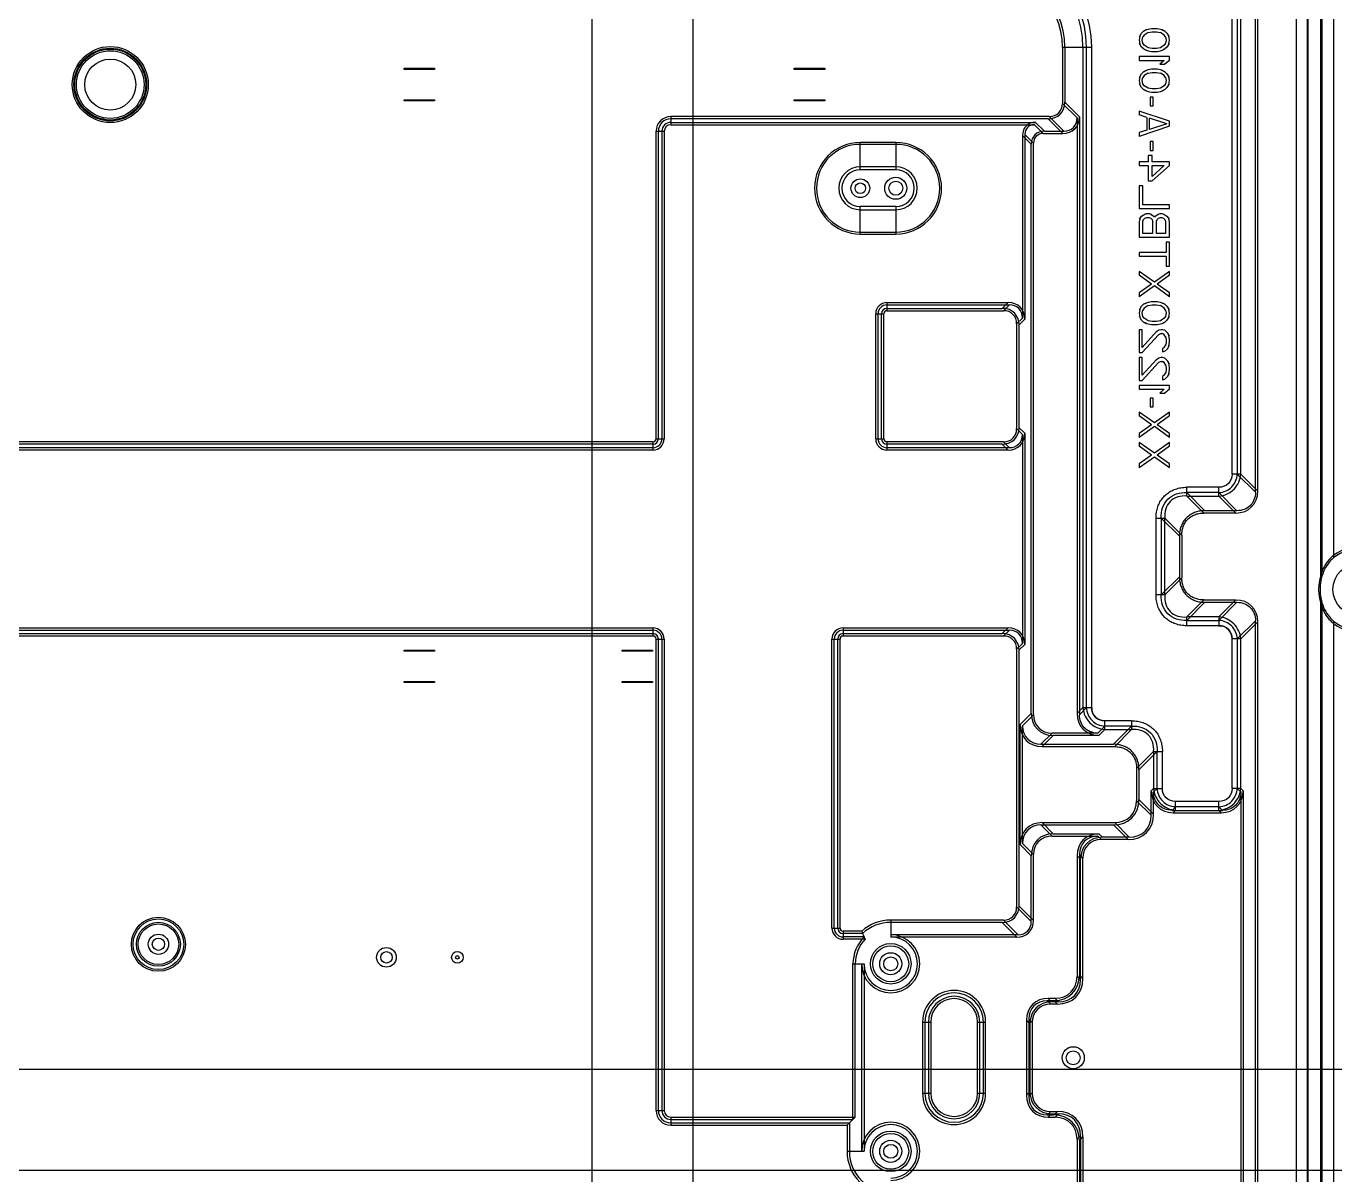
# Model space of a CAD drawing. Header units: inches. Extents: x 67335 to 69337, y -6743 to -3973.
# Drawn here: x 68643.9 to 68902.2, y -5333.8 to -5107.2 of the extents above; entities that cross this region are included whole.
import ezdxf

# ---------------------------------------------------------------- set-up
doc = ezdxf.new("R2010")
doc.units = ezdxf.units.IN
doc.header["$LTSCALE"] = 2.574606
doc.header["$MEASUREMENT"] = 0
doc.layers.get('0').update_dxf_attribs({"linetype": 'CONTINUOUS'})

msp = doc.modelspace()

# ---------------------------------------------------------------- linework, layer by layer
at = {"linetype": 'Continuous'}
for p, q in [((68901.92, -4692.04), (68901.92, -5212.06)), ((68899.4, -5216.63), (68899.4, -5070.25)), ((68899.59, -5070.91), (68899.59, -5214.85)), ((68896.7, -5073.5), (68896.7, -5444.54)), ((68896.89, -5444.54), (68896.89, -5073.86)), ((68894.55, -5074.64), (68894.55, -5446.14)), ((68881.88, -5195.55), (68881.88, -5101.3)), ((68882.92, -5101.3), (68882.92, -5195.55)), ((68883.61, -5195.55), (68883.61, -5101.3)), ((68886.5, -5199.13), (68886.5, -5101.3)), ((68886.96, -5198.9), (68886.96, -5101.3)), ((68863.66, -5109.17), (68863.54, -5109.92)), ((68863.54, -5109.92), (68863.66, -5110.67)), ((68863.6, -5109.28), (68864.05, -5108.55)), ((68864.43, -5108.17), (68864.05, -5108.55)), ((68864.17, -5109.92), (68864.3, -5109.3)), ((68864.3, -5110.55), (68864.17, -5109.92)), ((68864.56, -5108.92), (68864.3, -5109.3)), ((68864.43, -5108.17), (68865.05, -5107.86)), ((68864.94, -5107.92), (68864.43, -5108.17)), ((68865.32, -5108.42), (68864.56, -5108.92)), ((68865.32, -5107.8), (68864.94, -5107.92)), ((68865.96, -5107.67), (68865.32, -5107.8)), ((68865.32, -5108.42), (68866.09, -5108.3)), ((68867.11, -5107.67), (68865.96, -5107.67)), ((68866.09, -5108.3), (68866.98, -5108.3)), ((68866.98, -5108.3), (68867.75, -5108.42)), ((68867.75, -5107.8), (68867.11, -5107.67)), ((68868.13, -5107.92), (68867.75, -5107.8)), ((68868.51, -5108.92), (68867.75, -5108.42)), ((68868.02, -5107.87), (68868.64, -5108.17)), ((68868.64, -5108.17), (68868.13, -5107.92)), ((68868.77, -5109.3), (68868.51, -5108.92)), ((68869.03, -5108.55), (68868.64, -5108.17)), ((68868.77, -5109.3), (68868.9, -5109.92)), ((68868.9, -5109.92), (68868.77, -5110.55)), ((68869.03, -5108.55), (68869.47, -5109.28)), ((68869.54, -5109.92), (68869.41, -5109.17)), ((68869.41, -5110.67), (68869.54, -5109.92)), ((68848.42, -5111.3), (68854.19, -5111.3)), ((68848.42, -5111.3), (68848.42, -5122.4)), ((68848.88, -5111.3), (68848.88, -5122.17)), ((68852.46, -5111.3), (68852.46, -5241.62)), ((68853.15, -5241.62), (68853.15, -5111.3)), ((68854.19, -5241.62), (68854.19, -5111.3)), ((68864.05, -5111.3), (68863.6, -5110.57)), ((68864.43, -5111.67), (68864.05, -5111.3)), ((68864.56, -5110.92), (68864.3, -5110.55)), ((68864.43, -5111.67), (68864.94, -5111.92)), ((68865.05, -5111.98), (68864.43, -5111.67)), ((68865.32, -5111.42), (68864.56, -5110.92)), ((68864.94, -5111.92), (68865.32, -5112.05)), ((68866.09, -5111.55), (68865.32, -5111.42)), ((68865.32, -5112.05), (68865.96, -5112.17)), ((68865.96, -5112.17), (68867.11, -5112.17)), ((68866.98, -5111.55), (68866.09, -5111.55)), ((68867.75, -5111.42), (68866.98, -5111.55)), ((68867.11, -5112.17), (68867.75, -5112.05)), ((68868.51, -5110.92), (68867.75, -5111.42)), ((68867.75, -5112.05), (68868.13, -5111.92)), ((68868.64, -5111.67), (68868.03, -5111.99)), ((68868.13, -5111.92), (68868.64, -5111.67)), ((68868.77, -5110.55), (68868.51, -5110.92)), ((68869.03, -5111.3), (68868.64, -5111.67)), ((68869.47, -5110.57), (68869.03, -5111.3)), ((68869.54, -5113.17), (68863.54, -5113.17)), ((68863.54, -5113.17), (68863.54, -5113.92)), ((68863.54, -5113.92), (68868.51, -5113.92)), ((68868.51, -5113.92), (68867.62, -5114.67)), ((68867.62, -5114.67), (68868.64, -5114.67)), ((68869.54, -5113.92), (68868.64, -5114.67)), ((68869.54, -5113.92), (68869.54, -5113.17)), ((68718.51, -5115.49), (68724.51, -5115.49)), ((68718.51, -5115.69), (68718.51, -5115.49)), ((68724.51, -5115.69), (68718.51, -5115.69)), ((68724.51, -5115.49), (68724.51, -5115.69)), ((68795.51, -5115.49), (68801.51, -5115.49)), ((68795.51, -5115.69), (68795.51, -5115.49)), ((68801.51, -5115.69), (68795.51, -5115.69)), ((68801.51, -5115.49), (68801.51, -5115.69)), ((68863.66, -5117.17), (68863.54, -5117.92)), ((68863.6, -5117.28), (68864.05, -5116.55)), ((68864.43, -5116.17), (68864.05, -5116.55)), ((68864.17, -5117.92), (68864.3, -5117.3)), ((68864.56, -5116.92), (68864.3, -5117.3)), ((68864.43, -5116.17), (68865.05, -5115.86)), ((68864.94, -5115.92), (68864.43, -5116.17)), ((68865.32, -5116.42), (68864.56, -5116.92)), ((68865.32, -5115.8), (68864.94, -5115.92)), ((68865.96, -5115.67), (68865.32, -5115.8)), ((68865.32, -5116.42), (68866.09, -5116.3)), ((68867.11, -5115.67), (68865.96, -5115.67)), ((68866.09, -5116.3), (68866.98, -5116.3)), ((68866.98, -5116.3), (68867.75, -5116.42)), ((68867.75, -5115.8), (68867.11, -5115.67)), ((68868.13, -5115.92), (68867.75, -5115.8)), ((68868.51, -5116.92), (68867.75, -5116.42)), ((68868.02, -5115.87), (68868.64, -5116.17)), ((68868.64, -5116.17), (68868.13, -5115.92)), ((68868.77, -5117.3), (68868.51, -5116.92)), ((68869.03, -5116.55), (68868.64, -5116.17)), ((68868.77, -5117.3), (68868.9, -5117.92)), ((68869.03, -5116.55), (68869.47, -5117.28)), ((68869.54, -5117.92), (68869.41, -5117.17)), ((68863.54, -5117.92), (68863.66, -5118.67)), ((68864.05, -5119.3), (68863.6, -5118.57)), ((68864.43, -5119.67), (68864.05, -5119.3)), ((68864.3, -5118.55), (68864.17, -5117.92)), ((68864.56, -5118.92), (68864.3, -5118.55)), ((68864.43, -5119.67), (68864.94, -5119.92)), ((68865.05, -5119.98), (68864.43, -5119.67)), ((68865.32, -5119.42), (68864.56, -5118.92)), ((68864.94, -5119.92), (68865.32, -5120.05)), ((68866.09, -5119.55), (68865.32, -5119.42)), ((68865.32, -5120.05), (68865.96, -5120.17)), ((68865.96, -5120.17), (68867.11, -5120.17)), ((68866.98, -5119.55), (68866.09, -5119.55)), ((68867.75, -5119.42), (68866.98, -5119.55)), ((68867.11, -5120.17), (68867.75, -5120.05)), ((68868.51, -5118.92), (68867.75, -5119.42)), ((68867.75, -5120.05), (68868.13, -5119.92)), ((68868.64, -5119.67), (68868.03, -5119.99)), ((68868.13, -5119.92), (68868.64, -5119.67)), ((68868.77, -5118.55), (68868.51, -5118.92)), ((68869.03, -5119.3), (68868.64, -5119.67)), ((68868.9, -5117.92), (68868.77, -5118.55)), ((68869.47, -5118.57), (68869.03, -5119.3)), ((68869.41, -5118.67), (68869.54, -5117.92)), ((68718.51, -5121.69), (68724.51, -5121.69)), ((68718.51, -5121.89), (68718.51, -5121.69)), ((68724.51, -5121.89), (68718.51, -5121.89)), ((68724.51, -5121.69), (68724.51, -5121.89)), ((68795.51, -5121.69), (68801.51, -5121.69)), ((68795.51, -5121.89), (68795.51, -5121.69)), ((68801.51, -5121.89), (68795.51, -5121.89)), ((68801.51, -5121.69), (68801.51, -5121.89)), ((68848.42, -5122.4), (68851.3, -5125.28)), ((68851.77, -5125.05), (68848.88, -5122.17)), ((68866.34, -5121.17), (68865.71, -5121.17)), ((68865.71, -5121.17), (68865.71, -5122.92)), ((68865.71, -5122.92), (68866.34, -5122.92)), ((68866.34, -5122.92), (68866.34, -5121.17)), ((68845.82, -5125), (68771.13, -5125)), ((68771.13, -5125), (68771.13, -5126.61)), ((68845.59, -5125.46), (68771.13, -5125.46)), ((68845.59, -5125.46), (68848.48, -5128.34)), ((68848.71, -5127.88), (68845.82, -5125)), ((68851.3, -5125.28), (68851.3, -5242.78)), ((68851.77, -5125.05), (68851.77, -5243.01)), ((68869.54, -5125.92), (68863.54, -5123.92)), ((68863.54, -5123.92), (68863.54, -5124.67)), ((68865.07, -5125.17), (68863.54, -5124.67)), ((68865.07, -5125.17), (68865.07, -5127.67)), ((68869.03, -5126.42), (68865.58, -5125.3)), ((68865.58, -5127.55), (68865.58, -5125.3)), ((68768.22, -5127.9), (68769.84, -5127.9)), ((68768.22, -5127.9), (68768.22, -5188.58)), ((68768.68, -5127.9), (68768.68, -5188.58)), ((68769.38, -5127.9), (68769.38, -5188.58)), ((68769.84, -5127.9), (68769.84, -5188.58)), ((68771.13, -5126.15), (68843.13, -5126.15)), ((68771.13, -5126.61), (68842.9, -5126.61)), ((68844.64, -5128.34), (68842.9, -5126.61)), ((68843.13, -5126.15), (68844.87, -5127.88)), ((68844.87, -5127.88), (68848.71, -5127.88)), ((68869.54, -5126.92), (68863.54, -5128.92)), ((68865.07, -5127.67), (68863.54, -5128.17)), ((68869.03, -5126.42), (68865.58, -5127.55)), ((68869.54, -5126.92), (68869.54, -5125.92)), ((68815.54, -5130.11), (68808.54, -5130.11)), ((68808.54, -5135.52), (68808.54, -5130.11)), ((68815.54, -5130.49), (68808.54, -5130.49)), ((68815.54, -5130.11), (68815.54, -5135.52)), ((68842.27, -5130.48), (68840.54, -5128.75)), ((68840.54, -5128.75), (68840.54, -5164.75)), ((68841, -5128.52), (68842.73, -5130.25)), ((68841, -5128.52), (68841, -5164.98)), ((68842.27, -5242.78), (68842.27, -5130.48)), ((68842.73, -5243.01), (68842.73, -5130.25)), ((68844.64, -5128.34), (68848.48, -5128.34)), ((68863.54, -5128.17), (68863.54, -5128.92)), ((68866.34, -5129.92), (68865.71, -5129.92)), ((68865.71, -5129.92), (68865.71, -5131.67)), ((68866.34, -5131.67), (68866.34, -5129.92)), ((68866.09, -5132.67), (68865.32, -5132.67)), ((68865.32, -5132.67), (68865.32, -5133.92)), ((68865.71, -5131.67), (68866.34, -5131.67)), ((68866.09, -5133.92), (68866.09, -5132.67)), ((68815.54, -5134.91), (68808.54, -5134.91)), ((68815.54, -5135.52), (68808.54, -5135.52)), ((68865.32, -5133.92), (68863.54, -5133.92)), ((68863.54, -5133.92), (68863.54, -5134.67)), ((68863.54, -5134.67), (68865.32, -5134.67)), ((68865.32, -5134.67), (68865.32, -5137.67)), ((68869.54, -5133.92), (68866.09, -5133.92)), ((68866.09, -5134.67), (68868.51, -5134.67)), ((68868.51, -5134.67), (68866.09, -5136.8)), ((68869.54, -5134.67), (68866.09, -5137.67)), ((68866.09, -5136.8), (68866.09, -5134.67)), ((68869.54, -5134.67), (68869.54, -5133.92)), ((68865.32, -5137.67), (68866.09, -5137.67)), ((68864.3, -5138.67), (68863.54, -5138.67)), ((68863.54, -5138.67), (68863.54, -5143.17)), ((68864.3, -5142.42), (68864.3, -5138.67)), ((68815.54, -5142.78), (68808.54, -5142.78)), ((68808.54, -5148.18), (68808.54, -5142.78)), ((68808.54, -5143.39), (68815.54, -5143.39)), ((68815.54, -5142.78), (68815.54, -5148.18)), ((68863.54, -5143.17), (68869.54, -5143.17)), ((68869.54, -5142.42), (68864.3, -5142.42)), ((68869.54, -5143.17), (68869.54, -5142.42)), ((68863.66, -5145.17), (68863.54, -5145.8)), ((68863.54, -5145.8), (68863.54, -5148.8)), ((68863.6, -5145.26), (68864.05, -5144.67)), ((68864.05, -5144.67), (68864.65, -5144.23)), ((68864.3, -5145.67), (68864.43, -5145.3)), ((68864.3, -5148.05), (68864.3, -5145.67)), ((68864.69, -5145.05), (68864.43, -5145.3)), ((68864.94, -5144.17), (68864.56, -5144.3)), ((68864.69, -5145.05), (68865.07, -5144.92)), ((68865.58, -5144.17), (68864.94, -5144.17)), ((68865.07, -5144.92), (68865.45, -5144.92)), ((68865.45, -5144.92), (68865.83, -5145.05)), ((68865.96, -5144.3), (68865.58, -5144.17)), ((68866.09, -5145.3), (68865.83, -5145.05)), ((68865.88, -5144.24), (68866.55, -5144.73)), ((68866.09, -5145.3), (68866.22, -5145.67)), ((68866.22, -5145.67), (68866.22, -5148.05)), ((68866.6, -5144.92), (68866.47, -5144.67)), ((68866.73, -5144.67), (68866.6, -5144.92)), ((68866.66, -5144.72), (68867.33, -5144.23)), ((68866.98, -5145.67), (68867.11, -5145.3)), ((68866.98, -5148.05), (68866.98, -5145.67)), ((68867.37, -5145.05), (68867.11, -5145.3)), ((68867.62, -5144.17), (68867.24, -5144.3)), ((68867.37, -5145.05), (68867.75, -5144.92)), ((68868.13, -5144.17), (68867.62, -5144.17)), ((68867.75, -5144.92), (68868, -5144.92)), ((68868, -5144.92), (68868.39, -5145.05)), ((68868.51, -5144.3), (68868.13, -5144.17)), ((68868.64, -5145.3), (68868.39, -5145.05)), ((68868.43, -5144.24), (68869.03, -5144.67)), ((68868.64, -5145.3), (68868.77, -5145.67)), ((68868.77, -5145.67), (68868.77, -5148.05)), ((68869.03, -5144.67), (68869.48, -5145.26)), ((68869.54, -5145.8), (68869.41, -5145.17)), ((68869.54, -5148.8), (68869.54, -5145.8)), ((68808.54, -5147.81), (68815.54, -5147.81)), ((68808.54, -5148.18), (68815.54, -5148.18)), ((68863.54, -5148.8), (68869.54, -5148.8)), ((68866.22, -5148.05), (68864.3, -5148.05)), ((68868.77, -5148.05), (68866.98, -5148.05)), ((68869.54, -5149.8), (68868.9, -5149.8)), ((68868.9, -5149.8), (68868.9, -5151.8)), ((68869.54, -5154.55), (68869.54, -5149.8)), ((68868.9, -5151.8), (68863.54, -5151.8)), ((68863.54, -5151.8), (68863.54, -5152.55)), ((68863.54, -5152.55), (68868.9, -5152.55)), ((68868.9, -5152.55), (68868.9, -5154.55)), ((68866.6, -5157.67), (68863.54, -5155.55)), ((68863.54, -5155.55), (68863.54, -5156.3)), ((68865.96, -5158.05), (68863.54, -5156.3)), ((68869.54, -5155.55), (68866.6, -5157.67)), ((68869.54, -5156.3), (68867.11, -5158.05)), ((68868.9, -5154.55), (68869.54, -5154.55)), ((68869.54, -5156.3), (68869.54, -5155.55)), ((68865.96, -5158.05), (68863.54, -5159.8)), ((68866.6, -5158.42), (68863.54, -5160.55)), ((68869.54, -5160.55), (68866.6, -5158.42)), ((68869.54, -5159.8), (68867.11, -5158.05)), ((68813.79, -5161.69), (68837.71, -5161.69)), ((68813.79, -5161.69), (68813.79, -5163.31)), ((68837.71, -5161.69), (68836.55, -5162.84)), ((68863.54, -5159.8), (68863.54, -5160.55)), ((68865.32, -5161.67), (68864.94, -5161.8)), ((68865.96, -5161.55), (68865.32, -5161.67)), ((68867.11, -5161.55), (68865.96, -5161.55)), ((68867.75, -5161.67), (68867.11, -5161.55)), ((68868.13, -5161.8), (68867.75, -5161.67)), ((68869.54, -5160.55), (68869.54, -5159.8)), ((68811.57, -5163.9), (68813.19, -5163.9)), ((68811.57, -5188.58), (68811.57, -5163.9)), ((68812.04, -5188.58), (68812.04, -5163.9)), ((68812.73, -5188.58), (68812.73, -5163.9)), ((68813.19, -5188.58), (68813.19, -5163.9)), ((68813.79, -5162.15), (68837.94, -5162.15)), ((68813.79, -5162.84), (68836.55, -5162.84)), ((68813.79, -5163.31), (68836.78, -5163.31)), ((68836.78, -5163.31), (68837.94, -5162.15)), ((68863.66, -5163.05), (68863.54, -5163.8)), ((68863.54, -5163.8), (68863.66, -5164.55)), ((68863.6, -5163.15), (68864.05, -5162.42)), ((68864.43, -5162.05), (68864.05, -5162.42)), ((68864.17, -5163.8), (68864.3, -5163.17)), ((68864.3, -5164.42), (68864.17, -5163.8)), ((68864.56, -5162.8), (68864.3, -5163.17)), ((68864.43, -5162.05), (68865.05, -5161.73)), ((68864.94, -5161.8), (68864.43, -5162.05)), ((68865.32, -5162.3), (68864.56, -5162.8)), ((68865.32, -5162.3), (68866.09, -5162.17)), ((68866.09, -5162.17), (68866.98, -5162.17)), ((68866.98, -5162.17), (68867.75, -5162.3)), ((68868.51, -5162.8), (68867.75, -5162.3)), ((68868.02, -5161.74), (68868.64, -5162.05)), ((68868.64, -5162.05), (68868.13, -5161.8)), ((68868.77, -5163.17), (68868.51, -5162.8)), ((68869.03, -5162.42), (68868.64, -5162.05)), ((68868.77, -5163.17), (68868.9, -5163.8)), ((68868.9, -5163.8), (68868.77, -5164.42)), ((68869.03, -5162.42), (68869.47, -5163.15)), ((68869.54, -5163.8), (68869.41, -5163.05)), ((68869.41, -5164.55), (68869.54, -5163.8)), ((68840.54, -5164.75), (68839.38, -5165.9)), ((68839.38, -5165.9), (68839.38, -5186.57)), ((68839.84, -5166.13), (68841, -5164.98)), ((68839.84, -5166.13), (68839.84, -5186.34)), ((68864.05, -5165.17), (68863.6, -5164.45)), ((68864.43, -5165.55), (68864.05, -5165.17)), ((68864.56, -5164.8), (68864.3, -5164.42)), ((68864.43, -5165.55), (68864.94, -5165.8)), ((68865.05, -5165.86), (68864.43, -5165.55)), ((68865.32, -5165.3), (68864.56, -5164.8)), ((68864.94, -5165.8), (68865.32, -5165.92)), ((68866.09, -5165.42), (68865.32, -5165.3)), ((68865.32, -5165.92), (68865.96, -5166.05)), ((68865.96, -5166.05), (68867.11, -5166.05)), ((68866.98, -5165.42), (68866.09, -5165.42)), ((68867.75, -5165.3), (68866.98, -5165.42)), ((68867.11, -5166.05), (68867.75, -5165.92)), ((68868.51, -5164.8), (68867.75, -5165.3)), ((68867.75, -5165.92), (68868.13, -5165.8)), ((68868.64, -5165.55), (68868.03, -5165.87)), ((68868.13, -5165.8), (68868.64, -5165.55)), ((68868.77, -5164.42), (68868.51, -5164.8)), ((68869.03, -5165.17), (68868.64, -5165.55)), ((68869.47, -5164.45), (68869.03, -5165.17)), ((68864.17, -5167.05), (68863.54, -5167.05)), ((68863.54, -5167.05), (68863.54, -5171.55)), ((68864.17, -5170.55), (68864.17, -5167.05)), ((68866.98, -5167.42), (68864.17, -5170.55)), ((68867.37, -5168.05), (68864.17, -5171.55)), ((68866.98, -5167.42), (68867.47, -5167.11)), ((68867.88, -5167.05), (68867.37, -5167.17)), ((68867.88, -5167.8), (68867.37, -5168.05)), ((68868.13, -5167.05), (68867.88, -5167.05)), ((68867.88, -5167.8), (68868.13, -5167.8)), ((68868.64, -5167.17), (68868.13, -5167.05)), ((68868.51, -5168.05), (68868.13, -5167.8)), ((68868.83, -5168.52), (68868.51, -5168.05)), ((68868.58, -5167.11), (68869.15, -5167.67)), ((68868.77, -5168.42), (68868.9, -5169.05)), ((68868.9, -5169.05), (68868.9, -5169.55)), ((68869.41, -5168.17), (68869.15, -5167.67)), ((68869.15, -5167.67), (68869.47, -5168.28)), ((68869.54, -5168.92), (68869.41, -5168.17)), ((68869.41, -5170.3), (68869.54, -5169.42)), ((68869.54, -5169.42), (68869.54, -5168.92)), ((68863.54, -5171.55), (68864.17, -5171.55)), ((68868.51, -5170.55), (68868.13, -5170.8)), ((68868.13, -5170.8), (68868.13, -5171.42)), ((68868.13, -5171.42), (68868.64, -5171.3)), ((68868.51, -5170.55), (68868.84, -5170.07)), ((68869.15, -5170.8), (68868.58, -5171.36)), ((68868.9, -5169.55), (68868.77, -5170.17)), ((68869.47, -5170.19), (68869.15, -5170.8)), ((68869.15, -5170.8), (68869.41, -5170.3)), ((68864.17, -5172.55), (68863.54, -5172.55)), ((68863.54, -5172.55), (68863.54, -5177.05)), ((68864.17, -5176.05), (68864.17, -5172.55)), ((68866.98, -5172.92), (68864.17, -5176.05)), ((68867.37, -5173.55), (68864.17, -5177.05)), ((68866.98, -5172.92), (68867.47, -5172.61)), ((68867.88, -5172.55), (68867.37, -5172.67)), ((68867.88, -5173.3), (68867.37, -5173.55)), ((68868.13, -5172.55), (68867.88, -5172.55)), ((68867.88, -5173.3), (68868.13, -5173.3)), ((68868.64, -5172.67), (68868.13, -5172.55)), ((68868.51, -5173.55), (68868.13, -5173.3)), ((68868.83, -5174.02), (68868.51, -5173.55)), ((68868.58, -5172.61), (68869.15, -5173.17)), ((68868.77, -5173.92), (68868.9, -5174.55)), ((68868.9, -5174.55), (68868.9, -5175.05)), ((68869.41, -5173.67), (68869.15, -5173.17)), ((68869.15, -5173.17), (68869.47, -5173.78)), ((68869.54, -5174.42), (68869.41, -5173.67)), ((68869.54, -5174.92), (68869.54, -5174.42)), ((68863.54, -5177.05), (68864.17, -5177.05)), ((68868.51, -5176.05), (68868.13, -5176.3)), ((68868.13, -5176.3), (68868.13, -5176.92)), ((68868.13, -5176.92), (68868.64, -5176.8)), ((68868.51, -5176.05), (68868.84, -5175.57)), ((68869.15, -5176.3), (68868.58, -5176.86)), ((68868.9, -5175.05), (68868.77, -5175.67)), ((68869.47, -5175.69), (68869.15, -5176.3)), ((68869.15, -5176.3), (68869.41, -5175.8)), ((68869.41, -5175.8), (68869.54, -5174.92)), ((68869.54, -5178.05), (68863.54, -5178.05)), ((68863.54, -5178.05), (68863.54, -5178.8)), ((68863.54, -5178.8), (68868.51, -5178.8)), ((68868.51, -5178.8), (68867.62, -5179.55)), ((68867.62, -5179.55), (68868.64, -5179.55)), ((68869.54, -5178.8), (68868.64, -5179.55)), ((68869.54, -5178.8), (68869.54, -5178.05)), ((68866.34, -5180.55), (68865.71, -5180.55)), ((68865.71, -5180.55), (68865.71, -5182.3)), ((68865.71, -5182.3), (68866.34, -5182.3)), ((68866.34, -5182.3), (68866.34, -5180.55)), ((68866.6, -5185.42), (68863.54, -5183.3)), ((68863.54, -5183.3), (68863.54, -5184.05)), ((68865.96, -5185.8), (68863.54, -5184.05)), ((68869.54, -5183.3), (68866.6, -5185.42)), ((68869.54, -5184.05), (68867.11, -5185.8)), ((68869.54, -5184.05), (68869.54, -5183.3)), ((68839.38, -5186.57), (68840.54, -5187.73)), ((68841, -5187.5), (68839.84, -5186.34)), ((68841, -5187.5), (68841, -5229.16)), ((68865.96, -5185.8), (68863.54, -5187.55)), ((68866.6, -5186.17), (68863.54, -5188.3)), ((68863.54, -5187.55), (68863.54, -5188.3)), ((68869.54, -5188.3), (68866.6, -5186.17)), ((68869.54, -5187.55), (68867.11, -5185.8)), ((68869.54, -5188.3), (68869.54, -5187.55)), ((68767.63, -5189.63), (68487.19, -5189.63)), ((68767.63, -5189.17), (68487.65, -5189.17)), ((68767.63, -5189.17), (68767.63, -5190.79)), ((68768.22, -5188.58), (68769.84, -5188.58)), ((68811.57, -5188.58), (68813.19, -5188.58)), ((68836.78, -5189.17), (68813.79, -5189.17)), ((68813.79, -5189.17), (68813.79, -5190.79)), ((68836.55, -5189.63), (68813.79, -5189.63)), ((68836.55, -5189.63), (68837.71, -5190.79)), ((68837.94, -5190.33), (68836.78, -5189.17)), ((68840.54, -5187.73), (68840.54, -5228.93)), ((68866.6, -5191.42), (68863.54, -5189.3)), ((68863.54, -5189.3), (68863.54, -5190.05)), ((68865.96, -5191.8), (68863.54, -5190.05)), ((68869.54, -5189.3), (68866.6, -5191.42)), ((68869.54, -5190.05), (68867.11, -5191.8)), ((68869.54, -5190.05), (68869.54, -5189.3)), ((68767.63, -5190.79), (68486.04, -5190.79)), ((68767.63, -5190.33), (68486.5, -5190.33)), ((68837.94, -5190.33), (68813.79, -5190.33)), ((68837.71, -5190.79), (68813.79, -5190.79)), ((68865.96, -5191.8), (68863.54, -5193.55)), ((68866.6, -5192.17), (68863.54, -5194.3)), ((68869.54, -5194.3), (68866.6, -5192.17)), ((68869.54, -5193.55), (68867.11, -5191.8)), ((68863.54, -5193.55), (68863.54, -5194.3)), ((68869.54, -5194.3), (68869.54, -5193.55)), ((68883.61, -5195.55), (68881.88, -5195.55)), ((68886.5, -5199.13), (68882.92, -5195.55)), ((68883.61, -5195.55), (68886.96, -5198.9)), ((68879.28, -5198.14), (68872.94, -5198.14)), ((68872.94, -5199.88), (68872.94, -5198.14)), ((68879.28, -5199.18), (68872.94, -5199.18)), ((68876.52, -5202.76), (68872.94, -5199.18)), ((68872.94, -5199.88), (68879.28, -5199.88)), ((68872.94, -5199.88), (68876.29, -5203.23)), ((68879.28, -5199.88), (68879.28, -5198.14)), ((68879.28, -5199.18), (68882.86, -5202.76)), ((68882.63, -5203.23), (68879.28, -5199.88)), ((68882.86, -5202.76), (68876.52, -5202.76)), ((68866.88, -5204.21), (68868.61, -5204.21)), ((68866.88, -5219.39), (68866.88, -5204.21)), ((68867.92, -5204.21), (68871.5, -5207.79)), ((68867.92, -5204.21), (68867.92, -5219.39)), ((68871.96, -5207.56), (68868.61, -5204.21)), ((68868.61, -5219.39), (68868.61, -5204.21)), ((68882.63, -5203.23), (68876.29, -5203.23)), ((68871.5, -5207.79), (68871.5, -5215.81)), ((68871.96, -5207.56), (68871.96, -5216.04)), ((68871.5, -5215.81), (68867.92, -5219.39)), ((68868.61, -5219.39), (68871.96, -5216.04)), ((68868.61, -5219.39), (68866.88, -5219.39)), ((68876.29, -5220.37), (68872.94, -5223.72)), ((68872.94, -5224.41), (68876.52, -5220.84)), ((68876.29, -5220.37), (68882.63, -5220.37)), ((68876.52, -5220.84), (68882.86, -5220.84)), ((68879.28, -5223.72), (68882.63, -5220.37)), ((68882.86, -5220.84), (68879.28, -5224.41)), ((68899.4, -5366.63), (68899.4, -5219.97)), ((68899.59, -5221.74), (68899.59, -5364.85)), ((68486.04, -5225.87), (68767.63, -5225.87)), ((68767.63, -5225.87), (68767.63, -5227.48)), ((68805.13, -5225.87), (68837.71, -5225.87)), ((68805.13, -5225.87), (68805.13, -5227.48)), ((68837.71, -5225.87), (68836.55, -5227.02)), ((68879.28, -5223.72), (68872.94, -5223.72)), ((68872.94, -5225.45), (68872.94, -5223.72)), ((68872.94, -5224.41), (68879.28, -5224.41)), ((68879.28, -5225.45), (68872.94, -5225.45)), ((68879.28, -5223.72), (68879.28, -5225.45)), ((68882.92, -5228.05), (68886.5, -5224.47)), ((68886.96, -5224.7), (68883.61, -5228.05)), ((68886.5, -5371.13), (68886.5, -5224.47)), ((68886.96, -5370.9), (68886.96, -5224.7)), ((68901.92, -5224.54), (68901.92, -5362.06)), ((68486.5, -5226.33), (68767.63, -5226.33)), ((68487.19, -5227.02), (68767.63, -5227.02)), ((68487.65, -5227.48), (68767.63, -5227.48)), ((68768.22, -5228.08), (68769.84, -5228.08)), ((68768.22, -5228.08), (68768.22, -5321.1)), ((68768.68, -5228.08), (68768.68, -5321.1)), ((68769.38, -5228.08), (68769.38, -5321.1)), ((68769.84, -5228.08), (68769.84, -5321.1)), ((68802.91, -5228.08), (68804.53, -5228.08)), ((68802.91, -5285.1), (68802.91, -5228.08)), ((68803.38, -5285.1), (68803.38, -5228.08)), ((68804.07, -5285.1), (68804.07, -5228.08)), ((68804.53, -5285.1), (68804.53, -5228.08)), ((68805.13, -5226.33), (68837.94, -5226.33)), ((68805.13, -5227.02), (68836.55, -5227.02)), ((68805.13, -5227.48), (68836.78, -5227.48)), ((68836.78, -5227.48), (68837.94, -5226.33)), ((68883.61, -5228.05), (68881.88, -5228.05)), ((68881.88, -5257.55), (68881.88, -5228.05)), ((68882.92, -5228.05), (68882.92, -5257.55)), ((68883.61, -5257.55), (68883.61, -5228.05)), ((68718.51, -5230.28), (68724.51, -5230.28)), ((68718.51, -5230.48), (68718.51, -5230.28)), ((68724.51, -5230.48), (68718.51, -5230.48)), ((68724.51, -5230.28), (68724.51, -5230.48)), ((68761.54, -5230.28), (68767.54, -5230.28)), ((68761.54, -5230.48), (68761.54, -5230.28)), ((68767.54, -5230.48), (68761.54, -5230.48)), ((68767.54, -5230.28), (68767.54, -5230.48)), ((68840.54, -5228.93), (68839.38, -5230.08)), ((68839.38, -5230.08), (68839.38, -5280.93)), ((68839.84, -5230.31), (68841, -5229.16)), ((68839.84, -5230.31), (68839.84, -5280.7)), ((68718.51, -5236.48), (68724.51, -5236.48)), ((68718.51, -5236.68), (68718.51, -5236.48)), ((68724.51, -5236.48), (68724.51, -5236.68)), ((68761.54, -5236.48), (68767.54, -5236.48)), ((68761.54, -5236.68), (68761.54, -5236.48)), ((68767.54, -5236.48), (68767.54, -5236.68)), ((68724.51, -5236.68), (68718.51, -5236.68)), ((68767.54, -5236.68), (68761.54, -5236.68)), ((68851.3, -5242.78), (68852.46, -5241.62)), ((68853.15, -5241.62), (68851.77, -5243.01)), ((68852.46, -5241.62), (68854.19, -5241.62)), ((68840.07, -5244.97), (68842.27, -5242.78)), ((68842.73, -5243.01), (68840.54, -5245.2)), ((68862.07, -5244.22), (68856.79, -5244.22)), ((68856.79, -5245.95), (68856.79, -5244.22)), ((68862.07, -5244.22), (68862.07, -5245.95)), ((68840.07, -5268.63), (68840.07, -5244.97)), ((68840.54, -5268.4), (68840.54, -5245.2)), ((68844.17, -5248.84), (68846.37, -5246.64)), ((68855.4, -5246.64), (68846.37, -5246.64)), ((68855.4, -5246.64), (68856.79, -5245.26)), ((68856.79, -5245.95), (68855.63, -5247.11)), ((68862.07, -5245.26), (68856.79, -5245.26)), ((68856.79, -5245.95), (68862.07, -5245.95)), ((68862.07, -5245.26), (68858.5, -5248.84)), ((68858.73, -5249.3), (68862.07, -5245.95)), ((68844.17, -5248.84), (68858.5, -5248.84)), ((68846.6, -5247.11), (68844.4, -5249.3)), ((68844.4, -5249.3), (68858.73, -5249.3)), ((68855.63, -5247.11), (68846.6, -5247.11)), ((68866.4, -5250.28), (68863.06, -5253.63)), ((68863.52, -5253.86), (68867.1, -5250.28)), ((68866.4, -5250.28), (68868.14, -5250.28)), ((68866.4, -5250.28), (68866.4, -5257.55)), ((68867.1, -5257.55), (68867.1, -5250.28)), ((68868.14, -5257.55), (68868.14, -5250.28)), ((68863.06, -5253.63), (68863.06, -5259.97)), ((68863.52, -5253.86), (68863.52, -5259.74)), ((68866.4, -5262.63), (68863.52, -5259.74)), ((68865.94, -5258.01), (68866.4, -5257.55)), ((68865.94, -5262.86), (68865.94, -5258.01)), ((68866.4, -5257.55), (68868.14, -5257.55)), ((68867.1, -5257.55), (68866.4, -5258.24)), ((68866.4, -5262.63), (68866.4, -5258.24)), ((68883.61, -5257.55), (68881.88, -5257.55)), ((68883.61, -5258.24), (68882.92, -5257.55)), ((68883.61, -5257.55), (68884.08, -5258.01)), ((68883.61, -5258.24), (68883.61, -5352.74)), ((68884.08, -5258.01), (68884.08, -5352.51)), ((68863.06, -5259.97), (68865.94, -5262.86)), ((68870.04, -5261.88), (68870.73, -5261.18)), ((68870.04, -5261.88), (68879.98, -5261.88)), ((68870.73, -5261.88), (68870.27, -5262.34)), ((68870.27, -5262.34), (68879.75, -5262.34)), ((68879.28, -5260.14), (68870.73, -5260.14)), ((68870.73, -5261.88), (68870.73, -5260.14)), ((68879.28, -5261.18), (68870.73, -5261.18)), ((68879.28, -5261.88), (68879.28, -5260.14)), ((68879.28, -5261.18), (68879.98, -5261.88)), ((68879.75, -5262.34), (68879.28, -5261.88)), ((68844.17, -5264.76), (68858.5, -5264.76)), ((68846.37, -5266.96), (68844.17, -5264.76)), ((68844.4, -5264.3), (68858.73, -5264.3)), ((68844.4, -5264.3), (68846.6, -5266.49)), ((68858.5, -5264.76), (68861.38, -5267.65)), ((68861.61, -5267.19), (68858.73, -5264.3)), ((68846.37, -5266.96), (68855.4, -5266.96)), ((68846.6, -5266.49), (68855.63, -5266.49)), ((68856.1, -5267.65), (68855.4, -5266.96)), ((68855.63, -5266.49), (68856.33, -5267.19)), ((68861.61, -5267.19), (68856.33, -5267.19)), ((68842.27, -5270.82), (68840.07, -5268.63)), ((68840.54, -5268.4), (68842.73, -5270.59)), ((68861.38, -5267.65), (68856.1, -5267.65)), ((68842.27, -5283.82), (68842.27, -5270.82)), ((68842.73, -5283.59), (68842.73, -5270.59)), ((68852, -5271.52), (68851.3, -5270.82)), ((68851.3, -5270.82), (68851.3, -5294.64)), ((68851.77, -5270.59), (68852.46, -5271.29)), ((68851.77, -5270.59), (68851.77, -5294.41)), ((68852, -5295.33), (68852, -5271.52)), ((68852.46, -5295.1), (68852.46, -5271.29)), ((68839.38, -5280.93), (68842.27, -5283.82)), ((68842.73, -5283.59), (68839.84, -5280.7)), ((68802.91, -5285.1), (68804.53, -5285.1)), ((68836.78, -5283.53), (68814.54, -5283.53)), ((68814.54, -5283.53), (68814.54, -5286.88)), ((68836.55, -5283.99), (68814.54, -5283.99)), ((68836.55, -5283.99), (68839.44, -5286.88)), ((68839.67, -5286.42), (68836.78, -5283.53)), ((68808.82, -5285.7), (68805.13, -5285.7)), ((68805.13, -5285.7), (68805.13, -5287.32)), ((68809, -5286.16), (68805.13, -5286.16)), ((68809.28, -5286.85), (68805.13, -5286.85)), ((68809.47, -5287.32), (68805.13, -5287.32)), ((68839.67, -5286.42), (68814.54, -5286.42)), ((68839.44, -5286.88), (68814.54, -5286.88)), ((68807.07, -5292.15), (68809.27, -5292.15)), ((68807.07, -5322.85), (68807.07, -5292.15)), ((68807.53, -5322.39), (68807.53, -5292.15)), ((68808.8, -5292.15), (68808.8, -5329.15)), ((68809.27, -5292.15), (68809.27, -5329.15)), ((68851.3, -5294.64), (68852, -5295.33)), ((68852.46, -5295.1), (68851.77, -5294.41)), ((68846.74, -5299.43), (68845.4, -5299.43)), ((68846.1, -5300.12), (68845.4, -5299.43)), ((68846.97, -5298.97), (68845.63, -5298.97)), ((68845.63, -5298.97), (68846.33, -5299.66)), ((68847.44, -5300.12), (68846.1, -5300.12)), ((68847.67, -5299.66), (68846.33, -5299.66)), ((68846.74, -5299.43), (68847.44, -5300.12)), ((68847.67, -5299.66), (68846.97, -5298.97)), ((68820.8, -5303.65), (68822.42, -5303.65)), ((68820.8, -5303.65), (68820.8, -5317.65)), ((68821.27, -5303.65), (68821.27, -5317.65)), ((68821.96, -5303.65), (68821.96, -5317.65)), ((68822.42, -5303.65), (68822.42, -5317.65)), ((68831.65, -5303.65), (68833.27, -5303.65)), ((68831.65, -5317.65), (68831.65, -5303.65)), ((68832.11, -5317.65), (68832.11, -5303.65)), ((68832.81, -5317.65), (68832.81, -5303.65)), ((68833.27, -5317.65), (68833.27, -5303.65)), ((68842, -5303.99), (68841.3, -5303.3)), ((68841.3, -5303.3), (68841.3, -5318.1)), ((68841.77, -5303.07), (68842.46, -5303.76)), ((68841.77, -5303.07), (68841.77, -5318.33)), ((68842, -5303.99), (68842, -5317.41)), ((68842.46, -5303.76), (68842.46, -5317.64)), ((68820.8, -5317.65), (68822.42, -5317.65)), ((68831.65, -5317.65), (68833.27, -5317.65)), ((68841.3, -5318.1), (68842, -5317.41)), ((68842.46, -5317.64), (68841.77, -5318.33)), ((68768.22, -5321.1), (68769.84, -5321.1)), ((68845.4, -5321.97), (68846.1, -5321.28)), ((68846.33, -5321.74), (68845.63, -5322.43)), ((68846.1, -5321.28), (68847.44, -5321.28)), ((68846.33, -5321.74), (68847.67, -5321.74)), ((68847.44, -5321.28), (68846.74, -5321.97)), ((68846.97, -5322.43), (68847.67, -5321.74)), ((68771.13, -5322.39), (68807.53, -5322.39)), ((68771.13, -5322.39), (68771.13, -5324.01)), ((68771.13, -5322.85), (68807.07, -5322.85)), ((68771.13, -5323.55), (68806.38, -5323.55)), ((68771.13, -5324.01), (68805.92, -5324.01)), ((68807.53, -5322.39), (68805.92, -5324.01)), ((68805.92, -5324.01), (68805.92, -5329.15)), ((68806.38, -5323.55), (68806.38, -5329.15)), ((68845.4, -5321.97), (68846.74, -5321.97)), ((68845.63, -5322.43), (68846.97, -5322.43)), ((68852, -5326.07), (68851.3, -5326.76)), ((68851.3, -5326.76), (68851.3, -5343.15)), ((68851.77, -5326.99), (68852.46, -5326.3)), ((68852, -5326.07), (68852, -5352.51)), ((68852.46, -5326.3), (68852.46, -5352.74)), ((68805.92, -5329.15), (68809.27, -5329.15)), ((68851.77, -5326.99), (68851.77, -5343.15))]:
    msp.add_line(p, q, dxfattribs=at)
at = {"color": 1}
for p, q in [((68755.54, -4756.05), (68755.54, -5359.57)), ((68775.54, -5359.57), (68775.54, -4756.05)), ((67676.54, -5312.96), (68960.54, -5312.96)), ((68960.54, -5332.96), (67676.54, -5332.96))]:
    msp.add_line(p, q, dxfattribs=at)
at = {"linetype": 'Continuous'}
for centre, radius in [((68660.54, -5118.69), 7.5), ((68660.54, -5118.69), 7.17), ((68660.54, -5118.69), 7), ((68660.54, -5118.69), 6.67), ((68660.54, -5118.69), 5.03), ((68808.54, -5139.15), 1.85), ((68808.54, -5139.15), 1.05), ((68815.54, -5139.15), 2.18), ((68815.54, -5139.15), 1.38), ((68907.04, -5218.3), 5.24), ((68670.04, -5288.3), 5.33), ((68670.04, -5288.3), 5), ((68670.04, -5288.3), 4.33), ((68670.04, -5288.3), 4), ((68670.04, -5288.3), 2), ((68670.04, -5288.3), 1.2), ((68814.54, -5292.15), 4), ((68715.03, -5290.88), 1.93), ((68715.03, -5290.88), 1.13), ((68729.03, -5290.88), 1.15), ((68729.03, -5290.88), 0.35), ((68814.54, -5292.15), 3.54), ((68814.54, -5292.15), 2.18), ((68814.54, -5292.15), 1.38), ((68850.54, -5310.7), 2.18), ((68850.54, -5310.7), 1.38), ((68814.54, -5329.15), 4), ((68814.54, -5329.15), 3.54), ((68814.54, -5329.15), 2.18), ((68814.54, -5329.15), 1.38)]:
    msp.add_circle(centre, radius, dxfattribs=at)
for centre, radius, start, end in [((68833.04, -5111.3), 21.15, 0, 90), ((68833.04, -5111.3), 20.12, 0, 90), ((68833.04, -5111.3), 19.42, 0, 90), ((68833.04, -5111.3), 15.84, 0, 90), ((68833.04, -5111.3), 15.38, 0, 90), ((68771.13, -5127.9), 2.9, 90, 180), ((68771.13, -5127.9), 2.44, 90, 180), ((68771.13, -5127.9), 1.75, 90, 180), ((68771.13, -5127.9), 1.29, 90, 180), ((68808.54, -5139.15), 9.03, 90, 270), ((68808.54, -5139.15), 8.66, 90, 270), ((68815.54, -5139.15), 9.03, 270, 90), ((68815.54, -5139.15), 8.66, 270, 90), ((68808.54, -5139.15), 4.24, 90, 270), ((68808.54, -5139.15), 3.63, 90, 270), ((68815.54, -5139.15), 4.24, 270, 90), ((68815.54, -5139.15), 3.63, 270, 90), ((68813.79, -5163.9), 2.21, 90, 180), ((68813.79, -5163.9), 1.75, 90, 180), ((68813.79, -5163.9), 1.06, 90, 180), ((68813.79, -5163.9), 0.595, 90, 180), ((68767.63, -5188.58), 2.21, 270, 0), ((68767.63, -5188.58), 1.75, 270, 360), ((68767.63, -5188.58), 1.06, 270, 0), ((68767.63, -5188.58), 0.595, 270, 360), ((68813.79, -5188.58), 2.21, 180, 270), ((68813.79, -5188.58), 1.75, 180, 270), ((68813.79, -5188.58), 1.06, 180, 270), ((68813.79, -5188.58), 0.595, 180, 270), ((68907.04, -5218.3), 8.44, 232.6823, 127.3177), ((68907.04, -5218.3), 8.07, 230.6343, 129.3657), ((68767.63, -5228.08), 2.21, 0, 90), ((68805.13, -5228.08), 2.21, 90, 180), ((68767.63, -5228.08), 1.75, 0, 90), ((68767.63, -5228.08), 1.06, 0, 90), ((68767.63, -5228.08), 0.595, 0, 90), ((68805.13, -5228.08), 1.75, 90, 180), ((68805.13, -5228.08), 1.06, 90, 180), ((68805.13, -5228.08), 0.595, 90, 180), ((68805.13, -5285.1), 2.21, 180, 270), ((68805.13, -5285.1), 1.75, 180, 270), ((68805.13, -5285.1), 1.06, 180, 270), ((68805.13, -5285.1), 0.595, 180, 270), ((68814.54, -5292.15), 8.62, 90, 131.5542), ((68814.54, -5292.15), 8.16, 90, 132.7706), ((68814.54, -5292.15), 7.46, 134.8142, 180), ((68814.54, -5292.15), 7, 136.3519, 180), ((68814.54, -5292.15), 5.73, 180, 90), ((68849.53, -5270.28), 43.53, 200.7453, 202.3796), ((68846.79, -5271.38), 40.58, 201.3643, 203.1256), ((68814.54, -5292.15), 5.27, 180, 90), ((68827.04, -5303.65), 6.23, 0, 180), ((68827.04, -5303.65), 5.77, 0, 180), ((68827.04, -5303.65), 5.08, 0, 180), ((68827.04, -5303.65), 4.62, 0, 180), ((68827.04, -5317.65), 6.23, 180, 0), ((68827.04, -5317.65), 5.77, 180, 360), ((68827.04, -5317.65), 5.08, 180, 0), ((68827.04, -5317.65), 4.62, 180, 360), ((68771.13, -5321.1), 2.9, 180, 270), ((68771.13, -5321.1), 2.44, 180, 270), ((68771.13, -5321.1), 1.75, 180, 270), ((68771.13, -5321.1), 1.29, 180, 270), ((68814.54, -5329.15), 5.73, 270, 180), ((68814.54, -5329.15), 5.27, 270, 180), ((68814.54, -5329.15), 8.62, 180, 270), ((68814.54, -5329.15), 8.16, 180, 270)]:
    msp.add_arc(centre, radius, start, end, dxfattribs=at)
for centre, major_axis, ratio, start_param, end_param in [((68844.49, -5121.07), (3.47, -3.47), 0.774597, -0.659058, 0.659058), ((68844.95, -5121.53), (2.74, -2.74), 0.774597, -0.659058, 0.659058), ((68847.38, -5123.96), (3.47, -3.47), 0.774597, -0.659058, 0.659058), ((68847.84, -5124.42), (2.74, -2.74), 0.774597, -0.659058, 0.659058), ((68844, -5129.61), (2.74, -2.74), 0.774597, 2.482535, 3.800651), ((68843.54, -5129.15), (2.01, -2.01), 0.774597, 2.482535, 3.800651), ((68845.73, -5131.35), (2.74, -2.74), 0.774597, 2.482535, 3.800651), ((68845.27, -5130.88), (2.01, -2.01), 0.774597, 2.482535, 3.800651), ((68836.61, -5166.08), (3.47, 3.47), 0.774597, -0.659058, 0.659058), ((68835.46, -5167.23), (3.47, 3.47), 0.774597, -0.659058, 0.659058), ((68835.92, -5166.77), (2.74, 2.74), 0.774597, -0.659058, 0.659058), ((68837.07, -5165.61), (2.74, 2.74), 0.774597, -0.659058, 0.659058), ((68835.46, -5185.25), (-3.47, 3.47), 0.774597, 2.482535, 3.800651), ((68835.92, -5185.71), (-2.74, 2.74), 0.774597, 2.482535, 3.800651), ((68836.61, -5186.4), (-3.47, 3.47), 0.774597, -3.800651, -2.482535), ((68837.07, -5186.86), (-2.74, 2.74), 0.774597, -3.800651, -2.482535), ((68881.19, -5197.45), (4.56, -4.56), 0.774597, -0.659058, 0.659058), ((68909.07, -5218.3), (10.12, 0), 0.979512, 9.069771, 9.779785), ((68909, -5218.3), (9.75, 0), 0.979512, 2.966158, 3.317027), ((68881.19, -5226.15), (-4.56, -4.56), 0.774597, 2.482535, 3.800651), ((68836.61, -5230.25), (3.47, 3.47), 0.774597, -0.659058, 0.659058), ((68835.46, -5231.41), (3.47, 3.47), 0.774597, -0.659058, 0.659058), ((68835.92, -5230.95), (2.74, 2.74), 0.774597, -0.659058, 0.659058), ((68837.07, -5229.79), (2.74, 2.74), 0.774597, -0.659058, 0.659058), ((68848.04, -5241.33), (4.56, 4.56), 0.774597, 2.482535, 3.800651), ((68847.58, -5241.79), (3.83, 3.83), 0.774597, 2.482535, 3.800651), ((68857.08, -5241.33), (4.56, 4.56), 0.774597, 2.482535, 3.800651), ((68845.85, -5243.53), (4.56, 4.56), 0.774597, 2.482535, 3.800651), ((68845.39, -5243.99), (3.83, 3.83), 0.774597, 2.482535, 3.800651), ((68856.82, -5258.06), (5.29, -5.29), 0.774597, -0.659058, 0.659058), ((68871.72, -5256.57), (-4.56, -4.56), 0.774597, -0.659058, 0.659058), ((68878.3, -5256.57), (4.56, -4.56), 0.774597, -0.659058, 0.659058), ((68857.28, -5258.53), (4.56, -4.56), 0.774597, -0.659058, 0.659058), ((68845.85, -5270.07), (-4.56, 4.56), 0.774597, -0.659058, 0.659058), ((68845.39, -5269.61), (3.83, -3.83), 0.774597, 2.482535, 3.800651), ((68859.71, -5260.95), (-5.29, 5.29), 0.774597, -3.800651, -2.482535), ((68860.17, -5261.41), (4.56, -4.56), 0.774597, -0.659058, 0.659058), ((68848.04, -5272.27), (-4.56, 4.56), 0.774597, -0.659058, 0.659058), ((68847.58, -5271.81), (-3.83, 3.83), 0.774597, -0.659058, 0.659058), ((68857.08, -5272.27), (-4.56, 4.56), 0.774597, -0.659058, 0.659058), ((68856.62, -5271.81), (-3.83, 3.83), 0.774597, -0.659058, 0.659058), ((68857.77, -5272.96), (4.56, -4.56), 0.774597, 2.482535, 3.800651), ((68857.31, -5272.5), (-3.83, 3.83), 0.774597, -0.659058, 0.659058), ((68835.46, -5279.6), (-3.47, 3.47), 0.774597, 2.482535, 3.800651), ((68835.92, -5280.07), (-2.74, 2.74), 0.774597, 2.482535, 3.800651), ((68838.34, -5282.49), (3.47, -3.47), 0.774597, -0.659058, 0.659058), ((68838.8, -5282.95), (2.74, -2.74), 0.774597, -0.659058, 0.659058), ((68845.07, -5292.73), (-5.29, 5.29), 0.774597, 2.482535, 3.800651), ((68845.53, -5293.19), (4.56, -4.56), 0.774597, -0.659058, 0.659058), ((68845.76, -5293.42), (-5.29, 5.29), 0.774597, -3.800651, -2.482535), ((68846.22, -5293.89), (-4.56, 4.56), 0.774597, 2.482535, 3.800651), ((68847.08, -5304.74), (4.56, -4.56), 0.774597, 2.482535, 3.800651), ((68846.62, -5304.28), (-3.83, 3.83), 0.774597, -0.659058, 0.659058), ((68847.77, -5305.43), (4.56, -4.56), 0.774597, 2.482535, 3.800651), ((68847.31, -5304.97), (3.83, -3.83), 0.774597, 2.482535, 3.800651), ((68847.08, -5316.66), (4.56, 4.56), 0.774597, 2.482535, 3.800651), ((68846.62, -5317.12), (3.83, 3.83), 0.774597, 2.482535, 3.800651), ((68847.77, -5315.97), (4.56, 4.56), 0.774597, -3.800651, -2.482535), ((68847.31, -5316.43), (3.83, 3.83), 0.774597, 2.482535, 3.800651), ((68845.76, -5327.97), (5.29, 5.29), 0.774597, -0.659058, 0.659058), ((68846.22, -5327.51), (4.56, 4.56), 0.774597, -0.659058, 0.659058), ((68845.07, -5328.67), (5.29, 5.29), 0.774597, -0.659058, 0.659058), ((68845.53, -5328.21), (4.56, 4.56), 0.774597, -0.659058, 0.659058)]:
    msp.add_ellipse(centre, major_axis=major_axis, ratio=ratio, start_param=start_param, end_param=end_param, dxfattribs=at)
for points in [[(68881.88, -5195.55), (68881.88, -5196.25), (68881.38, -5197.64), (68879.99, -5198.14), (68879.28, -5198.14)], [(68879.28, -5225.45), (68879.99, -5225.45), (68881.38, -5225.96), (68881.88, -5227.35), (68881.88, -5228.05)], [(68881.88, -5228.05), (68881.88, -5227.35), (68881.38, -5225.96), (68879.99, -5225.45), (68879.28, -5225.45)], [(68856.79, -5244.22), (68856.09, -5244.22), (68854.69, -5243.72), (68854.19, -5242.32), (68854.19, -5241.62)], [(68854.19, -5241.62), (68854.19, -5242.32), (68854.69, -5243.72), (68856.09, -5244.22), (68856.79, -5244.22)], [(68870.73, -5260.14), (68870.03, -5260.14), (68868.64, -5259.64), (68868.14, -5258.25), (68868.14, -5257.55)], [(68881.88, -5257.55), (68881.88, -5258.25), (68881.38, -5259.64), (68879.99, -5260.14), (68879.28, -5260.14)]]:
    msp.add_open_spline(points, degree=3, dxfattribs=at)
for points, knots in [([(68879.28, -5199.18), (68879.77, -5199.15), (68880.71, -5198.94), (68881.89, -5198.13), (68882.68, -5196.95), (68882.89, -5196.02), (68882.92, -5195.55)], [0, 0, 0, 0, 0.258708, 0.503554, 0.746501, 1, 1, 1, 1]), ([(68879.28, -5199.88), (68879.85, -5199.83), (68880.95, -5199.54), (68882.34, -5198.57), (68883.29, -5197.19), (68883.57, -5196.1), (68883.61, -5195.55)], [0, 0, 0, 0, 0.256963, 0.504281, 0.749301, 1, 1, 1, 1]), ([(68866.88, -5204.21), (68866.88, -5203.83), (68866.94, -5203.08), (68867.2, -5202.01), (68867.63, -5201.04), (68868.21, -5200.2), (68868.92, -5199.48), (68869.76, -5198.91), (68870.72, -5198.47), (68871.8, -5198.2), (68872.56, -5198.14), (68872.94, -5198.14)], [0, 0, 0, 0, 0.119168, 0.233386, 0.342757, 0.44769, 0.55026, 0.654803, 0.764209, 0.87919, 1, 1, 1, 1]), ([(68867.92, -5204.21), (68867.89, -5203.53), (68868.05, -5202.16), (68869.11, -5200.37), (68870.9, -5199.31), (68872.27, -5199.16), (68872.94, -5199.18)], [0, 0, 0, 0, 0.251959, 0.5, 0.748041, 1, 1, 1, 1]), ([(68872.94, -5199.88), (68872.35, -5199.83), (68871.15, -5199.92), (68869.56, -5200.82), (68868.66, -5202.41), (68868.57, -5203.61), (68868.61, -5204.21)], [0, 0, 0, 0, 0.254768, 0.5, 0.745232, 1, 1, 1, 1]), ([(68886.5, -5199.13), (68886.5, -5199.64), (68886.33, -5200.63), (68885.52, -5201.86), (68884.29, -5202.61), (68883.35, -5202.76), (68882.86, -5202.76)], [0, 0, 0, 0, 0.268736, 0.511078, 0.746903, 1, 1, 1, 1]), ([(68876.52, -5202.76), (68876.19, -5202.76), (68875.56, -5202.81), (68874.67, -5203.04), (68873.88, -5203.4), (68873.19, -5203.87), (68872.61, -5204.45), (68872.13, -5205.14), (68871.78, -5205.93), (68871.55, -5206.82), (68871.5, -5207.46), (68871.5, -5207.79)], [0, 0, 0, 0, 0.123994, 0.238192, 0.345759, 0.448995, 0.551264, 0.65449, 0.761983, 0.87607, 1, 1, 1, 1]), ([(68871.96, -5207.56), (68871.96, -5207.24), (68872.02, -5206.63), (68872.26, -5205.78), (68872.64, -5205.04), (68873.15, -5204.41), (68873.78, -5203.91), (68874.52, -5203.52), (68875.37, -5203.28), (68875.97, -5203.23), (68876.29, -5203.23)], [0, 0, 0, 0, 0.138781, 0.265569, 0.384871, 0.5001, 0.615484, 0.734587, 0.861304, 1, 1, 1, 1]), ([(68901.92, -5212.06), (68901.51, -5212.4), (68900.73, -5213.23), (68899.86, -5214.79), (68899.51, -5216), (68899.4, -5216.63)], [0, 0, 0, 0, 0.299453, 0.63568, 1, 1, 1, 1]), ([(68901.92, -5211.59), (68901.58, -5211.84), (68900.95, -5212.45), (68900.16, -5213.55), (68899.76, -5214.4), (68899.59, -5214.85)], [0, 0, 0, 0, 0.310568, 0.643376, 1, 1, 1, 1]), ([(68871.5, -5215.81), (68871.5, -5216.14), (68871.55, -5216.78), (68871.78, -5217.67), (68872.13, -5218.46), (68872.61, -5219.15), (68873.19, -5219.73), (68873.88, -5220.2), (68874.67, -5220.56), (68875.56, -5220.79), (68876.19, -5220.84), (68876.52, -5220.84)], [0, 0, 0, 0, 0.123994, 0.238192, 0.345759, 0.448995, 0.551264, 0.65449, 0.761983, 0.87607, 1, 1, 1, 1]), ([(68876.29, -5220.37), (68875.97, -5220.37), (68875.37, -5220.32), (68874.51, -5220.07), (68873.78, -5219.69), (68873.15, -5219.18), (68872.64, -5218.56), (68872.26, -5217.82), (68872.02, -5216.97), (68871.96, -5216.36), (68871.96, -5216.04)], [0, 0, 0, 0, 0.138781, 0.265569, 0.384871, 0.5001, 0.615484, 0.734587, 0.861304, 1, 1, 1, 1]), ([(68872.94, -5225.45), (68872.56, -5225.45), (68871.81, -5225.4), (68870.74, -5225.13), (68869.77, -5224.7), (68868.93, -5224.13), (68868.22, -5223.42), (68867.64, -5222.58), (68867.21, -5221.61), (68866.94, -5220.54), (68866.88, -5219.78), (68866.88, -5219.39)], [0, 0, 0, 0, 0.119169, 0.233387, 0.342757, 0.44769, 0.550261, 0.654804, 0.76421, 0.87919, 1, 1, 1, 1]), ([(68872.94, -5225.45), (68872.56, -5225.45), (68871.81, -5225.4), (68870.74, -5225.13), (68869.78, -5224.7), (68868.93, -5224.13), (68868.22, -5223.42), (68867.64, -5222.58), (68867.21, -5221.61), (68866.94, -5220.54), (68866.88, -5219.78), (68866.88, -5219.39)], [0, 0, 0, 0, 0.119131, 0.233344, 0.342728, 0.447674, 0.550243, 0.654778, 0.764183, 0.879171, 1, 1, 1, 1]), ([(68872.94, -5224.41), (68872.27, -5224.44), (68870.9, -5224.29), (68869.11, -5223.22), (68868.05, -5221.43), (68867.89, -5220.07), (68867.92, -5219.39)], [0, 0, 0, 0, 0.251959, 0.5, 0.748041, 1, 1, 1, 1]), ([(68868.61, -5219.39), (68868.57, -5219.99), (68868.66, -5221.19), (68869.56, -5222.78), (68871.15, -5223.68), (68872.35, -5223.77), (68872.94, -5223.72)], [0, 0, 0, 0, 0.254768, 0.5, 0.745232, 1, 1, 1, 1]), ([(68882.86, -5220.84), (68883.38, -5220.84), (68884.37, -5221), (68885.59, -5221.82), (68886.35, -5223.04), (68886.5, -5223.99), (68886.5, -5224.47)], [0, 0, 0, 0, 0.268736, 0.511078, 0.746903, 1, 1, 1, 1]), ([(68899.4, -5219.97), (68899.52, -5220.61), (68899.87, -5221.82), (68900.75, -5223.38), (68901.52, -5224.21), (68901.92, -5224.54)], [0, 0, 0, 0, 0.370059, 0.706672, 1, 1, 1, 1]), ([(68899.59, -5221.74), (68899.76, -5222.2), (68900.16, -5223.05), (68900.96, -5224.16), (68901.59, -5224.76), (68901.92, -5225.01)], [0, 0, 0, 0, 0.360477, 0.693531, 1, 1, 1, 1]), ([(68883.61, -5228.05), (68883.56, -5227.49), (68883.28, -5226.38), (68882.3, -5225), (68880.92, -5224.05), (68879.84, -5223.77), (68879.28, -5223.72)], [0, 0, 0, 0, 0.256852, 0.504112, 0.74922, 1, 1, 1, 1]), ([(68882.92, -5228.05), (68882.89, -5227.57), (68882.67, -5226.63), (68881.86, -5225.45), (68880.68, -5224.66), (68879.76, -5224.44), (68879.28, -5224.41)], [0, 0, 0, 0, 0.258847, 0.503705, 0.746653, 1, 1, 1, 1]), ([(68852.46, -5241.62), (68852.51, -5242.19), (68852.8, -5243.29), (68853.77, -5244.68), (68855.15, -5245.62), (68856.24, -5245.9), (68856.79, -5245.95)], [0, 0, 0, 0, 0.256852, 0.504112, 0.74922, 1, 1, 1, 1]), ([(68853.15, -5241.62), (68853.18, -5242.1), (68853.4, -5243.05), (68854.21, -5244.23), (68855.39, -5245.02), (68856.32, -5245.23), (68856.79, -5245.26)], [0, 0, 0, 0, 0.258847, 0.503705, 0.746653, 1, 1, 1, 1]), ([(68855.4, -5246.64), (68854.89, -5246.64), (68853.9, -5246.48), (68852.67, -5245.66), (68851.92, -5244.44), (68851.77, -5243.49), (68851.77, -5243.01)], [0, 0, 0, 0, 0.268736, 0.511078, 0.746903, 1, 1, 1, 1]), ([(68862.07, -5244.22), (68862.46, -5244.22), (68863.21, -5244.28), (68864.28, -5244.54), (68865.24, -5244.97), (68866.09, -5245.54), (68866.8, -5246.25), (68867.38, -5247.09), (68867.81, -5248.06), (68868.08, -5249.14), (68868.14, -5249.89), (68868.14, -5250.28)], [0, 0, 0, 0, 0.119169, 0.233387, 0.342757, 0.44769, 0.55026, 0.654803, 0.764209, 0.87919, 1, 1, 1, 1]), ([(68862.07, -5245.26), (68862.75, -5245.23), (68864.12, -5245.38), (68865.91, -5246.45), (68866.97, -5248.24), (68867.12, -5249.61), (68867.1, -5250.28)], [0, 0, 0, 0, 0.251959, 0.5, 0.748041, 1, 1, 1, 1]), ([(68866.4, -5250.28), (68866.45, -5249.68), (68866.36, -5248.48), (68865.46, -5246.89), (68863.87, -5245.99), (68862.67, -5245.91), (68862.07, -5245.95)], [0, 0, 0, 0, 0.254768, 0.5, 0.745232, 1, 1, 1, 1]), ([(68863.52, -5253.86), (68863.52, -5253.53), (68863.47, -5252.9), (68863.24, -5252), (68862.88, -5251.21), (68862.41, -5250.53), (68861.83, -5249.94), (68861.14, -5249.47), (68860.35, -5249.11), (68859.46, -5248.89), (68858.82, -5248.84), (68858.5, -5248.84)], [0, 0, 0, 0, 0.123994, 0.238192, 0.345759, 0.448995, 0.551264, 0.65449, 0.761983, 0.87607, 1, 1, 1, 1]), ([(68858.73, -5249.3), (68859.04, -5249.3), (68859.65, -5249.35), (68860.5, -5249.6), (68861.24, -5249.98), (68861.87, -5250.49), (68862.37, -5251.12), (68862.76, -5251.85), (68863, -5252.7), (68863.06, -5253.31), (68863.06, -5253.63)], [0, 0, 0, 0, 0.138781, 0.265569, 0.384871, 0.5001, 0.615484, 0.734587, 0.861304, 1, 1, 1, 1]), ([(68866.4, -5257.55), (68866.45, -5258.11), (68866.74, -5259.22), (68867.71, -5260.6), (68869.1, -5261.55), (68870.18, -5261.83), (68870.73, -5261.88)], [0, 0, 0, 0, 0.256963, 0.504281, 0.749301, 1, 1, 1, 1]), ([(68870.04, -5261.88), (68869.53, -5261.88), (68868.54, -5261.71), (68867.31, -5260.89), (68866.56, -5259.67), (68866.4, -5258.72), (68866.4, -5258.24)], [0, 0, 0, 0, 0.268736, 0.511078, 0.746903, 1, 1, 1, 1]), ([(68867.1, -5257.55), (68867.13, -5258.03), (68867.35, -5258.97), (68868.16, -5260.15), (68869.33, -5260.94), (68870.26, -5261.16), (68870.73, -5261.18)], [0, 0, 0, 0, 0.258708, 0.503554, 0.746501, 1, 1, 1, 1]), ([(68879.28, -5261.18), (68879.77, -5261.15), (68880.71, -5260.94), (68881.89, -5260.13), (68882.68, -5258.95), (68882.89, -5258.02), (68882.92, -5257.55)], [0, 0, 0, 0, 0.258708, 0.503554, 0.746501, 1, 1, 1, 1]), ([(68879.28, -5261.88), (68879.85, -5261.83), (68880.95, -5261.54), (68882.34, -5260.57), (68883.29, -5259.19), (68883.57, -5258.1), (68883.61, -5257.55)], [0, 0, 0, 0, 0.256963, 0.504281, 0.749301, 1, 1, 1, 1]), ([(68883.61, -5258.24), (68883.61, -5258.75), (68883.44, -5259.75), (68882.63, -5260.97), (68881.41, -5261.73), (68880.46, -5261.88), (68879.98, -5261.88)], [0, 0, 0, 0, 0.268736, 0.511078, 0.746903, 1, 1, 1, 1])]:
    msp.add_open_spline(points, degree=3, knots=knots, dxfattribs=at)

doc.saveas('drawing.dxf')
